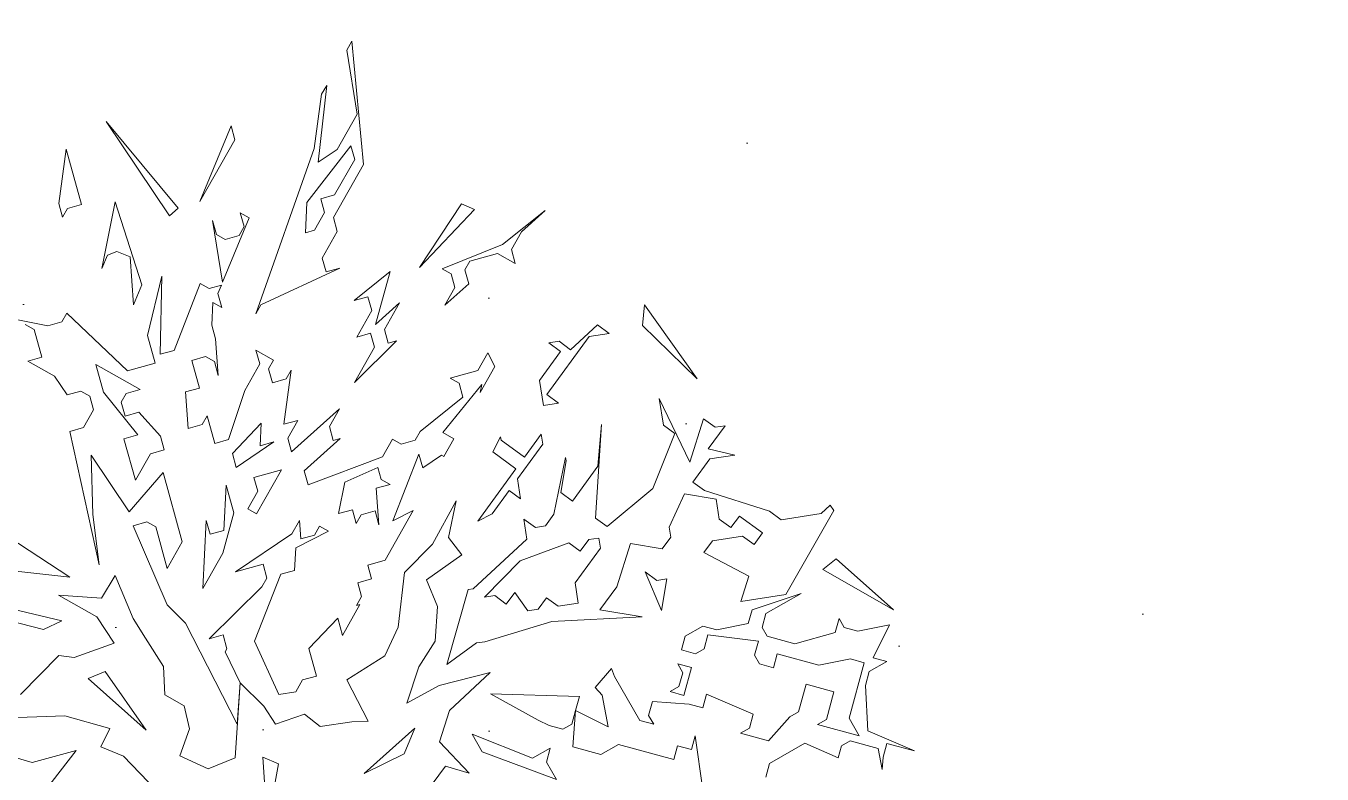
# Model space of a CAD drawing. Header units: millimetres. Extents: x -38151500 to -27467627, y -20617104 to -20349562.
# Drawn here: x -32392596 to -32391541, y -20489927 to -20489318 of the extents above; entities that cross this region are included whole.
import ezdxf

# ---------------------------------------------------------------- set-up
doc = ezdxf.new("R2010")
doc.units = ezdxf.units.MM
doc.header["$MEASUREMENT"] = 0
doc.layers.add('Новый_ГП_озеленение_газон_Ном._пера__74', color=74, linetype='Continuous', lineweight=20)
doc.layers.add('Новый_ГП_озеленение_кустарники_Ном._пера__10', color=7, linetype='Continuous', lineweight=5, true_color=0x616d3a)
pattern_1 = [(37.5, (5709271.23, 0), (-24.0004694, 734.119856), [0, -579.12, 0, -647.7, 0, -619.125]), (7.5, (5709271.2, 0), (674.284925, 1075.23765), [0, -312.42, 0, -521.97, 0, -200.025]), (327.5, (5708802.6, 0), (1186.488555, 2.155777), [0, -190.5, 0, -685.8, 0, -895.35]), (317.5, (5708802.6, 0), (1145.334679, 334.393985), [0, -95.25, 0, -449.58, 0, -514.35])]

msp = doc.modelspace()

# ---------------------------------------------------------------- hatches: boundary and pattern name
at = {"layer": 'Новый_ГП_озеленение_газон_Ном._пера__74', "linetype": 'Continuous', "lineweight": 20}
h = msp.add_hatch(dxfattribs=at)
h.set_pattern_fill('AR_SAND_0005', color=74, style=0, pattern_type=2)
h.set_pattern_definition(pattern_1)
h.paths.add_polyline_path([(-32398350.35, -20497367.72), (-32396559.02, -20498487.23), (-32385931.21, -20481480.46), (-32389482.56, -20479260.77), (-32391580.09, -20482659.05), (-32389868.85, -20483779.86)])
h = msp.add_hatch(dxfattribs=at)
h.set_pattern_fill('AR_SAND_0005', color=74, style=0, pattern_type=2)
h.set_pattern_definition(pattern_1)
h.paths.add_polyline_path([(-32399843.27, -20499759.47), (-32400546.81, -20500886.58), (-32376306.25, -20516314.19), (-32376128.16, -20516022.78), (-32367023.74, -20503608.39), (-32369114.56, -20502301.71, -0.3182453), (-32373938.91, -20505219.97, -0.0136448), (-32376453.02, -20505175.46, 0.258872), (-32380779.38, -20507125.97, -0.3493763), (-32386844.9, -20507972.13, -0.1724048), (-32392006.42, -20500598.54, -0.0780291), (-32392242.85, -20497436.84, -0.2668386), (-32389829.69, -20493744.62, -0.0041241), (-32387722.3, -20492991.46, 0.3045295), (-32386935.14, -20491985.23, -0.0082483), (-32387037.3, -20491100.93), (-32389717.06, -20489426.28), (-32395713.89, -20499021.83), (-32394834.76, -20499571.23), (-32396318.37, -20501945.51)])

# ---------------------------------------------------------------- linework, layer by layer
at = {"layer": 'Новый_ГП_озеленение_кустарники_Ном._пера__10', "color": 77, "lineweight": 5, "true_color": 0x616d3a}
for p, q in [((-32392330.4, -20489330.24), (-32392334.48, -20489337.43)), ((-32392334.48, -20489337.43), (-32392326.07, -20489389.73)), ((-32392320.78, -20489430.75), (-32392330.4, -20489330.24)), ((-32392357.72, -20489428.84), (-32392350.78, -20489366.23)), ((-32392350.78, -20489366.23), (-32392354.86, -20489373.43)), ((-32392354.86, -20489373.43), (-32392360.84, -20489417.57)), ((-32392326.07, -20489389.73), (-32392342.37, -20489418.52)), ((-32392471.56, -20489466.15), (-32392530.28, -20489395.75)), ((-32392530.28, -20489395.75), (-32392478.68, -20489472.5)), ((-32392428.56, -20489399.24), (-32392453.97, -20489460.9)), ((-32392425.44, -20489410.51), (-32392428.56, -20489399.24)), ((-32392453.97, -20489460.9), (-32392425.44, -20489410.51)), ((-32392562.9, -20489418.23), (-32392568.88, -20489462.38)), ((-32392550.41, -20489463.33), (-32392562.9, -20489418.23)), ((-32392360.84, -20489417.57), (-32392408.54, -20489552.17)), ((-32392366.83, -20489461.71), (-32392331.1, -20489415.4)), ((-32392342.37, -20489418.52), (-32392357.72, -20489428.84)), ((-32392331.1, -20489415.4), (-32392327.97, -20489426.67)), ((-32392345.23, -20489473.94), (-32392320.78, -20489430.75)), ((-32392327.97, -20489426.67), (-32392344.28, -20489455.47)), ((-32392344.28, -20489455.47), (-32392355.55, -20489458.59)), ((-32392568.88, -20489462.38), (-32392565.76, -20489473.65)), ((-32392565.76, -20489473.65), (-32392561.68, -20489466.45)), ((-32392561.68, -20489466.45), (-32392550.41, -20489463.33)), ((-32392533.71, -20489515.37), (-32392523.05, -20489461.01)), ((-32392523.05, -20489461.01), (-32392501.26, -20489528.74)), ((-32392478.68, -20489472.5), (-32392471.56, -20489466.15)), ((-32392368.1, -20489486.34), (-32392366.83, -20489461.71)), ((-32392355.55, -20489458.59), (-32392352.43, -20489469.86)), ((-32392241.06, -20489462.63), (-32392275.23, -20489514.58)), ((-32392230.52, -20489467.33), (-32392241.06, -20489462.63)), ((-32392440.53, -20489487.53), (-32392443.65, -20489476.25)), ((-32392443.65, -20489476.25), (-32392435.55, -20489526.61)), ((-32392435.55, -20489526.61), (-32392413.9, -20489474.08)), ((-32392413.9, -20489474.08), (-32392421.1, -20489470.01)), ((-32392421.1, -20489470.01), (-32392417.98, -20489481.28)), ((-32392352.43, -20489469.86), (-32392360.58, -20489484.26)), ((-32392342.11, -20489485.21), (-32392345.23, -20489473.94)), ((-32392275.23, -20489514.58), (-32392230.52, -20489467.33)), ((-32392172.81, -20489468.01), (-32392207.58, -20489495.85)), ((-32392192.23, -20489485.53), (-32392172.81, -20489468.01)), ((-32392433.33, -20489491.6), (-32392440.53, -20489487.53)), ((-32392417.98, -20489481.28), (-32392422.06, -20489488.48)), ((-32392360.58, -20489484.26), (-32392368.1, -20489486.34)), ((-32392354.34, -20489506.81), (-32392342.11, -20489485.21)), ((-32392200.39, -20489499.93), (-32392192.23, -20489485.53)), ((-32392422.06, -20489488.48), (-32392433.33, -20489491.6)), ((-32392207.58, -20489495.85), (-32392256.76, -20489515.54)), ((-32392529.25, -20489504.55), (-32392533.71, -20489515.37)), ((-32392521.61, -20489501.37), (-32392529.25, -20489504.55)), ((-32392510.8, -20489505.83), (-32392521.61, -20489501.37)), ((-32392507.95, -20489544.97), (-32392510.8, -20489505.83)), ((-32392351.22, -20489518.08), (-32392354.34, -20489506.81)), ((-32392238.28, -20489516.49), (-32392234.21, -20489509.29)), ((-32392234.21, -20489509.29), (-32392211.66, -20489503.05)), ((-32392211.66, -20489503.05), (-32392197.26, -20489511.2)), ((-32392197.26, -20489511.2), (-32392200.39, -20489499.93)), ((-32392404.46, -20489544.97), (-32392339.94, -20489514.96)), ((-32392339.94, -20489514.96), (-32392351.22, -20489518.08)), ((-32392299.05, -20489517.91), (-32392328.48, -20489541.47)), ((-32392310.96, -20489560.89), (-32392299.05, -20489517.91)), ((-32392256.76, -20489515.54), (-32392249.56, -20489519.61)), ((-32392249.56, -20489519.61), (-32392246.44, -20489530.89)), ((-32392235.16, -20489527.76), (-32392238.28, -20489516.49)), ((-32392501.26, -20489528.74), (-32392507.95, -20489544.97)), ((-32392484.96, -20489521.47), (-32392496.64, -20489569.83)), ((-32392486.32, -20489585.18), (-32392484.96, -20489521.47)), ((-32392453.71, -20489527.59), (-32392475.04, -20489582.06)), ((-32392446.51, -20489531.67), (-32392453.71, -20489527.59)), ((-32392436.49, -20489528.89), (-32392446.51, -20489531.67)), ((-32392439.31, -20489535.75), (-32392436.49, -20489528.89)), ((-32392254.59, -20489545.28), (-32392235.16, -20489527.76)), ((-32392436.19, -20489547.02), (-32392439.31, -20489535.75)), ((-32392328.48, -20489541.47), (-32392317.2, -20489538.35)), ((-32392317.2, -20489538.35), (-32392314.08, -20489549.62)), ((-32392246.44, -20489530.89), (-32392254.59, -20489545.28)), ((-32392444.34, -20489561.42), (-32392443.39, -20489542.94)), ((-32392443.39, -20489542.94), (-32392436.19, -20489547.02)), ((-32392408.54, -20489552.17), (-32392404.46, -20489544.97)), ((-32392314.08, -20489549.62), (-32392326.31, -20489571.21)), ((-32392291.53, -20489543.38), (-32392310.96, -20489560.89)), ((-32392303.76, -20489564.97), (-32392291.53, -20489543.38)), ((-32392093.66, -20489561.83), (-32392092.15, -20489544.84)), ((-32392092.15, -20489544.84), (-32392049.18, -20489605.08)), ((-32392577.73, -20489561.94), (-32392603.4, -20489556.91)), ((-32392596.2, -20489560.98), (-32392589, -20489565.06)), ((-32392566.45, -20489558.82), (-32392577.73, -20489561.94)), ((-32392562.38, -20489551.62), (-32392566.45, -20489558.82)), ((-32392512.94, -20489598.62), (-32392562.38, -20489551.62)), ((-32392441.22, -20489572.69), (-32392444.34, -20489561.42)), ((-32392152.21, -20489581.53), (-32392130.27, -20489561.34)), ((-32392130.27, -20489561.34), (-32392120.81, -20489568.23)), ((-32392049.18, -20489605.08), (-32392093.66, -20489561.83)), ((-32392589, -20489565.06), (-32392582.76, -20489587.61)), ((-32392496.64, -20489569.83), (-32392490.39, -20489592.38)), ((-32392326.31, -20489571.21), (-32392315.04, -20489568.09)), ((-32392315.04, -20489568.09), (-32392311.91, -20489579.37)), ((-32392300.64, -20489576.24), (-32392303.76, -20489564.97)), ((-32392137.16, -20489570.79), (-32392171.59, -20489618.07)), ((-32392120.81, -20489568.23), (-32392137.16, -20489570.79)), ((-32392475.04, -20489582.06), (-32392486.32, -20489585.18)), ((-32392439.05, -20489602.44), (-32392441.22, -20489572.69)), ((-32392393.95, -20489589.95), (-32392408.35, -20489581.8)), ((-32392408.35, -20489581.8), (-32392405.23, -20489593.07)), ((-32392328.22, -20489608.16), (-32392293.87, -20489574.37)), ((-32392311.91, -20489579.37), (-32392328.22, -20489608.16)), ((-32392293.87, -20489574.37), (-32392300.64, -20489576.24)), ((-32392177.61, -20489606.46), (-32392160.39, -20489582.82)), ((-32392169.84, -20489575.93), (-32392161.67, -20489574.65)), ((-32392160.39, -20489582.82), (-32392169.84, -20489575.93)), ((-32392161.67, -20489574.65), (-32392152.21, -20489581.53)), ((-32392582.76, -20489587.61), (-32392594.03, -20489590.73)), ((-32392594.03, -20489590.73), (-32392572.44, -20489602.96)), ((-32392532.37, -20489616.14), (-32392538.61, -20489593.59)), ((-32392538.61, -20489593.59), (-32392502.62, -20489613.97)), ((-32392490.39, -20489592.38), (-32392512.94, -20489598.62)), ((-32392460.65, -20489590.21), (-32392449.37, -20489587.09)), ((-32392454.4, -20489612.76), (-32392460.65, -20489590.21)), ((-32392449.37, -20489587.09), (-32392442.17, -20489591.16)), ((-32392442.17, -20489591.16), (-32392439.05, -20489602.44)), ((-32392405.23, -20489593.07), (-32392417.46, -20489614.66)), ((-32392398.03, -20489597.15), (-32392393.95, -20489589.95)), ((-32392219.55, -20489584.14), (-32392227.7, -20489598.53)), ((-32392213.95, -20489595.23), (-32392219.55, -20489584.14)), ((-32392572.44, -20489602.96), (-32392562.11, -20489618.31)), ((-32392394.91, -20489608.42), (-32392398.03, -20489597.15)), ((-32392385.54, -20489642.24), (-32392379.56, -20489598.1)), ((-32392379.56, -20489598.1), (-32392383.63, -20489605.3)), ((-32392227.7, -20489598.53), (-32392250.25, -20489604.78)), ((-32392225.84, -20489616.22), (-32392213.95, -20489595.23)), ((-32392502.62, -20489613.97), (-32392513.9, -20489617.09)), ((-32392465.68, -20489615.88), (-32392454.4, -20489612.76)), ((-32392417.46, -20489614.66), (-32392430.64, -20489654.73)), ((-32392383.63, -20489605.3), (-32392394.91, -20489608.42)), ((-32392256.23, -20489648.92), (-32392224.58, -20489609.81)), ((-32392250.25, -20489604.78), (-32392243.05, -20489608.85)), ((-32392243.05, -20489608.85), (-32392239.93, -20489620.13)), ((-32392224.58, -20489609.81), (-32392225.84, -20489616.22)), ((-32392174.4, -20489626.89), (-32392177.61, -20489606.46)), ((-32392562.11, -20489618.31), (-32392550.84, -20489615.19)), ((-32392550.84, -20489615.19), (-32392543.64, -20489619.26)), ((-32392543.64, -20489619.26), (-32392540.52, -20489630.54)), ((-32392504.53, -20489650.92), (-32392532.37, -20489616.14)), ((-32392513.9, -20489617.09), (-32392517.97, -20489624.29)), ((-32392517.97, -20489624.29), (-32392514.85, -20489635.57)), ((-32392463.51, -20489645.63), (-32392465.68, -20489615.88)), ((-32392239.93, -20489620.13), (-32392274.71, -20489647.97)), ((-32392162.14, -20489624.96), (-32392174.4, -20489626.89)), ((-32392171.59, -20489618.07), (-32392162.14, -20489624.96)), ((-32392076.74, -20489642.91), (-32392080.16, -20489621.11)), ((-32392080.16, -20489621.11), (-32392055.26, -20489673.03)), ((-32392540.52, -20489630.54), (-32392548.67, -20489644.93)), ((-32392514.85, -20489635.57), (-32392503.58, -20489632.44)), ((-32392503.58, -20489632.44), (-32392486.06, -20489651.87)), ((-32392448.16, -20489635.31), (-32392452.23, -20489642.5)), ((-32392441.91, -20489657.85), (-32392448.16, -20489635.31)), ((-32392340.45, -20489629.75), (-32392379.3, -20489664.79)), ((-32392348.6, -20489644.15), (-32392340.45, -20489629.75)), ((-32392548.67, -20489644.93), (-32392559.95, -20489648.06)), ((-32392452.23, -20489642.5), (-32392463.51, -20489645.63)), ((-32392427.52, -20489666.01), (-32392404.01, -20489641.29)), ((-32392404.01, -20489641.29), (-32392404.97, -20489659.76)), ((-32392374.27, -20489639.12), (-32392385.54, -20489642.24)), ((-32392382.42, -20489653.52), (-32392374.27, -20489639.12)), ((-32392345.47, -20489655.42), (-32392348.6, -20489644.15)), ((-32392127.05, -20489642.44), (-32392131.84, -20489718.55)), ((-32392130.09, -20489676.41), (-32392127.05, -20489642.44)), ((-32392067.28, -20489649.79), (-32392076.74, -20489642.91)), ((-32392055.26, -20489673.03), (-32392044.05, -20489637.77)), ((-32392044.05, -20489637.77), (-32392034.59, -20489644.66)), ((-32392026.42, -20489643.37), (-32392040.2, -20489662.29)), ((-32392034.59, -20489644.66), (-32392026.42, -20489643.37)), ((-32392559.95, -20489648.06), (-32392535.92, -20489756.72)), ((-32392515.8, -20489654.04), (-32392504.53, -20489650.92)), ((-32392506.44, -20489687.86), (-32392515.8, -20489654.04)), ((-32392486.06, -20489651.87), (-32392482.93, -20489663.14)), ((-32392430.64, -20489654.73), (-32392441.91, -20489657.85)), ((-32392393.69, -20489656.64), (-32392424.39, -20489677.28)), ((-32392404.97, -20489659.76), (-32392393.69, -20489656.64)), ((-32392379.3, -20489664.79), (-32392382.42, -20489653.52)), ((-32392368.98, -20489680.14), (-32392339.84, -20489653.86)), ((-32392339.84, -20489653.86), (-32392345.47, -20489655.42)), ((-32392297.26, -20489654.21), (-32392305.41, -20489668.61)), ((-32392290.06, -20489658.29), (-32392297.26, -20489654.21)), ((-32392278.78, -20489655.16), (-32392290.06, -20489658.29)), ((-32392274.71, -20489647.97), (-32392278.78, -20489655.16)), ((-32392247.24, -20489654.01), (-32392256.23, -20489648.92)), ((-32392255.39, -20489668.41), (-32392247.24, -20489654.01)), ((-32392215.66, -20489664.74), (-32392209.2, -20489652.56)), ((-32392209.2, -20489652.56), (-32392208.77, -20489655.28)), ((-32392208.77, -20489655.28), (-32392189.86, -20489669.06)), ((-32392189.86, -20489669.06), (-32392176.08, -20489650.14)), ((-32392176.08, -20489650.14), (-32392174.8, -20489658.32)), ((-32392085.38, -20489694.51), (-32392067.28, -20489649.79)), ((-32392541.21, -20489715.7), (-32392542.43, -20489667.48)), ((-32392542.43, -20489667.48), (-32392511.47, -20489713.53)), ((-32392494.21, -20489666.27), (-32392506.44, -20489687.86)), ((-32392482.93, -20489663.14), (-32392494.21, -20489666.27)), ((-32392424.39, -20489677.28), (-32392427.52, -20489666.01)), ((-32392296.99, -20489720.9), (-32392275.66, -20489666.44)), ((-32392275.66, -20489666.44), (-32392272.54, -20489677.71)), ((-32392272.54, -20489677.71), (-32392257.19, -20489667.39)), ((-32392257.19, -20489667.39), (-32392255.39, -20489668.41)), ((-32392196.75, -20489678.51), (-32392215.66, -20489664.74)), ((-32392174.8, -20489658.32), (-32392195.46, -20489686.68)), ((-32392040.2, -20489662.29), (-32392018.48, -20489667.25)), ((-32392018.48, -20489667.25), (-32392038.91, -20489670.46)), ((-32392305.41, -20489668.61), (-32392365.85, -20489691.42)), ((-32392336.11, -20489689.25), (-32392309.04, -20489677.42)), ((-32392309.04, -20489677.42), (-32392306.36, -20489687.08)), ((-32392165.81, -20489715.52), (-32392156.31, -20489669.37)), ((-32392155.89, -20489672.09), (-32392160.21, -20489697.89)), ((-32392156.31, -20489669.37), (-32392155.89, -20489672.09)), ((-32392150.75, -20489704.78), (-32392130.09, -20489676.41)), ((-32392038.91, -20489670.46), (-32392052.69, -20489689.37)), ((-32392511.47, -20489713.53), (-32392483.89, -20489681.62)), ((-32392483.89, -20489681.62), (-32392468.28, -20489737.99)), ((-32392410, -20489685.43), (-32392387.45, -20489679.19)), ((-32392406.88, -20489696.71), (-32392410, -20489685.43)), ((-32392387.45, -20489679.19), (-32392407.83, -20489715.18)), ((-32392365.85, -20489691.42), (-32392368.98, -20489680.14)), ((-32392306.36, -20489687.08), (-32392299.16, -20489691.16)), ((-32392227.74, -20489721.06), (-32392196.75, -20489678.51)), ((-32392195.46, -20489686.68), (-32392192.89, -20489703.03)), ((-32392434.45, -20489728.62), (-32392432.55, -20489691.68)), ((-32392432.55, -20489691.68), (-32392426.3, -20489714.23)), ((-32392415.03, -20489711.1), (-32392406.88, -20489696.71)), ((-32392341.14, -20489714.92), (-32392336.11, -20489689.25)), ((-32392299.16, -20489691.16), (-32392310.44, -20489694.28)), ((-32392310.44, -20489694.28), (-32392308.27, -20489724.02)), ((-32392202.35, -20489696.14), (-32392216.13, -20489715.05)), ((-32392192.89, -20489703.03), (-32392202.35, -20489696.14)), ((-32392160.21, -20489697.89), (-32392150.75, -20489704.78)), ((-32392122.38, -20489725.44), (-32392085.38, -20489694.51)), ((-32392059.58, -20489698.82), (-32392072.07, -20489725.91)), ((-32392033.78, -20489703.14), (-32392059.58, -20489698.82)), ((-32392052.69, -20489689.37), (-32392043.23, -20489696.26)), ((-32392043.23, -20489696.26), (-32391990.35, -20489713.07)), ((-32392264.72, -20489739.74), (-32392245.37, -20489704.46)), ((-32392245.37, -20489704.46), (-32392251.67, -20489734.31)), ((-32392031.21, -20489719.49), (-32392033.78, -20489703.14)), ((-32391948.2, -20489714.82), (-32391940.83, -20489708.04)), ((-32391940.83, -20489708.04), (-32391937.9, -20489712.4)), ((-32392535.92, -20489756.72), (-32392541.21, -20489715.7)), ((-32392426.3, -20489714.23), (-32392435.41, -20489747.09)), ((-32392407.83, -20489715.18), (-32392415.03, -20489711.1)), ((-32392329.86, -20489711.8), (-32392341.14, -20489714.92)), ((-32392326.74, -20489723.07), (-32392329.86, -20489711.8)), ((-32392322.67, -20489715.87), (-32392326.74, -20489723.07)), ((-32392311.39, -20489712.75), (-32392322.67, -20489715.87)), ((-32392308.27, -20489724.02), (-32392311.39, -20489712.75)), ((-32392303.28, -20489752.99), (-32392280.35, -20489712.5)), ((-32392280.35, -20489712.5), (-32392296.99, -20489720.9)), ((-32392216.13, -20489715.05), (-32392227.74, -20489721.06)), ((-32392187.76, -20489735.71), (-32392190.33, -20489719.37)), ((-32392190.33, -20489719.37), (-32392180.87, -20489726.26)), ((-32392172.7, -20489724.97), (-32392165.81, -20489715.52)), ((-32392131.84, -20489718.55), (-32392122.38, -20489725.44)), ((-32392021.75, -20489726.38), (-32392031.21, -20489719.49)), ((-32392014.86, -20489716.92), (-32392021.75, -20489726.38)), ((-32391995.95, -20489730.7), (-32392014.86, -20489716.92)), ((-32391990.35, -20489713.07), (-32391980.89, -20489719.96)), ((-32391980.89, -20489719.96), (-32391948.2, -20489714.82)), ((-32391937.9, -20489712.4), (-32391976.92, -20489780.74)), ((-32392559.88, -20489766.67), (-32392620.42, -20489727.09)), ((-32392497.07, -20489721.68), (-32392508.34, -20489724.81)), ((-32392508.34, -20489724.81), (-32392480.66, -20489789.17)), ((-32392489.87, -20489725.76), (-32392497.07, -20489721.68)), ((-32392480.5, -20489759.58), (-32392489.87, -20489725.76)), ((-32392451.71, -20489775.89), (-32392448.85, -20489720.47)), ((-32392448.85, -20489720.47), (-32392445.73, -20489731.74)), ((-32392445.73, -20489731.74), (-32392434.45, -20489728.62)), ((-32392379.04, -20489731.48), (-32392372.92, -20489720.69)), ((-32392349.29, -20489729.31), (-32392375.91, -20489742.76)), ((-32392372.92, -20489720.69), (-32392371.84, -20489735.56)), ((-32392360.56, -20489732.44), (-32392356.49, -20489725.24)), ((-32392356.49, -20489725.24), (-32392349.29, -20489729.31)), ((-32392180.87, -20489726.26), (-32392172.7, -20489724.97)), ((-32392072.07, -20489725.91), (-32392070.78, -20489734.08)), ((-32392002.84, -20489740.15), (-32391995.95, -20489730.7)), ((-32392468.28, -20489737.99), (-32392480.5, -20489759.58)), ((-32392425.09, -20489762.44), (-32392379.04, -20489731.48)), ((-32392371.84, -20489735.56), (-32392360.56, -20489732.44)), ((-32392287.45, -20489762.81), (-32392264.72, -20489739.74)), ((-32392251.67, -20489734.31), (-32392240.68, -20489748.45)), ((-32392231.65, -20489776.11), (-32392187.76, -20489735.71)), ((-32392153.79, -20489738.75), (-32392193.36, -20489753.34)), ((-32392144.33, -20489745.64), (-32392153.79, -20489738.75)), ((-32392137.44, -20489736.18), (-32392144.33, -20489745.64)), ((-32392129.27, -20489734.9), (-32392137.44, -20489736.18)), ((-32392127.99, -20489743.07), (-32392129.27, -20489734.9)), ((-32392103.47, -20489739.22), (-32392114.68, -20489774.47)), ((-32392077.67, -20489743.54), (-32392103.47, -20489739.22)), ((-32392070.78, -20489734.08), (-32392077.67, -20489743.54)), ((-32392043.7, -20489746.57), (-32392036.81, -20489737.12)), ((-32392036.81, -20489737.12), (-32392012.3, -20489733.26)), ((-32392012.3, -20489733.26), (-32392002.84, -20489740.15)), ((-32392435.41, -20489747.09), (-32392451.71, -20489775.89)), ((-32392375.91, -20489742.76), (-32392376.87, -20489761.23)), ((-32392240.68, -20489748.45), (-32392269.56, -20489768.98)), ((-32392148.65, -20489771.44), (-32392127.99, -20489743.07)), ((-32392007.16, -20489765.95), (-32392043.7, -20489746.57)), ((-32391947.01, -20489760.46), (-32391936.08, -20489751.72)), ((-32391936.08, -20489751.72), (-32391889.54, -20489793.24)), ((-32392603.86, -20489761.96), (-32392559.88, -20489766.67)), ((-32392402.54, -20489756.2), (-32392425.09, -20489762.44)), ((-32392399.42, -20489767.47), (-32392402.54, -20489756.2)), ((-32392376.87, -20489761.23), (-32392388.14, -20489764.35)), ((-32392317.37, -20489756.89), (-32392303.28, -20489752.99)), ((-32392314.25, -20489768.17), (-32392317.37, -20489756.89)), ((-32392193.36, -20489753.34), (-32392222.2, -20489782.99)), ((-32392091.45, -20489762.45), (-32392081.99, -20489769.34)), ((-32392078.14, -20489793.85), (-32392091.45, -20489762.45)), ((-32391889.54, -20489793.24), (-32391947.01, -20489760.46)), ((-32392533.97, -20489783.74), (-32392522.85, -20489765.5)), ((-32392522.85, -20489765.5), (-32392508.36, -20489800.31)), ((-32392388.14, -20489764.35), (-32392409.48, -20489818.82)), ((-32392403.49, -20489774.67), (-32392399.42, -20489767.47)), ((-32392325.53, -20489771.29), (-32392314.25, -20489768.17)), ((-32392322.4, -20489782.56), (-32392325.53, -20489771.29)), ((-32392292.66, -20489807.52), (-32392287.45, -20489762.81)), ((-32392269.56, -20489768.98), (-32392260.51, -20489790.74)), ((-32392146.08, -20489787.78), (-32392148.65, -20489771.44)), ((-32392081.99, -20489769.34), (-32392073.82, -20489768.05)), ((-32392073.82, -20489768.05), (-32392078.14, -20489793.85)), ((-32392013.7, -20489786.52), (-32392007.16, -20489765.95)), ((-32392537.84, -20489798.97), (-32392569.01, -20489781.31)), ((-32392569.01, -20489781.31), (-32392533.97, -20489783.74)), ((-32392446.42, -20489816.91), (-32392403.49, -20489774.67)), ((-32392326.48, -20489789.76), (-32392322.4, -20489782.56)), ((-32392252.94, -20489837.9), (-32392235.74, -20489776.75)), ((-32392235.74, -20489776.75), (-32392231.65, -20489776.11)), ((-32392222.2, -20489782.99), (-32392214.02, -20489781.71)), ((-32392214.02, -20489781.71), (-32392204.57, -20489788.6)), ((-32392204.57, -20489788.6), (-32392197.68, -20489779.14)), ((-32392197.68, -20489779.14), (-32392186.94, -20489794.2)), ((-32392178.77, -20489792.92), (-32392171.88, -20489783.46)), ((-32392171.88, -20489783.46), (-32392162.42, -20489790.35)), ((-32392114.68, -20489774.47), (-32392128.45, -20489793.38)), ((-32391976.92, -20489780.74), (-32392013.7, -20489786.52)), ((-32392004.5, -20489793.25), (-32391964.47, -20489779.94)), ((-32391964.47, -20489779.94), (-32391993.21, -20489796.33)), ((-32392643.97, -20489793.21), (-32392581.39, -20489809.29)), ((-32392566.45, -20489802.19), (-32392618, -20489790.04)), ((-32392480.66, -20489789.17), (-32392465.64, -20489804.21)), ((-32392337.93, -20489814.18), (-32392323.66, -20489788.98)), ((-32392323.66, -20489788.98), (-32392326.48, -20489789.76)), ((-32392260.51, -20489790.74), (-32392262.45, -20489818.77)), ((-32392186.94, -20489794.2), (-32392178.77, -20489792.92)), ((-32392162.42, -20489790.35), (-32392146.08, -20489787.78)), ((-32392128.45, -20489793.38), (-32392094.05, -20489799.14)), ((-32392007.59, -20489804.53), (-32392004.5, -20489793.25)), ((-32392581.39, -20489809.29), (-32392566.45, -20489802.19)), ((-32392523.83, -20489820.36), (-32392537.84, -20489798.97)), ((-32392508.36, -20489800.31), (-32392498.21, -20489816.51)), ((-32392465.64, -20489804.21), (-32392423.52, -20489886.47)), ((-32392365.33, -20489824.8), (-32392341.83, -20489800.08)), ((-32392341.83, -20489800.08), (-32392337.93, -20489814.18)), ((-32392167.38, -20489802.79), (-32392222.08, -20489819.26)), ((-32392094.05, -20489799.14), (-32392167.38, -20489802.79)), ((-32392033.24, -20489809.64), (-32392007.59, -20489804.53)), ((-32391993.21, -20489796.33), (-32391996.3, -20489807.62)), ((-32391936.8, -20489811.77), (-32391933.71, -20489800.49)), ((-32391933.71, -20489800.49), (-32391929.61, -20489807.67)), ((-32392435.15, -20489813.79), (-32392446.42, -20489816.91)), ((-32392432.02, -20489825.06), (-32392435.15, -20489813.79)), ((-32392303.42, -20489830.72), (-32392292.66, -20489807.52)), ((-32392061.98, -20489826.03), (-32392058.9, -20489814.75)), ((-32392058.9, -20489814.75), (-32392044.52, -20489806.55)), ((-32392044.52, -20489806.55), (-32392033.24, -20489809.64)), ((-32392040.43, -20489813.74), (-32392043.51, -20489825.02)), ((-32391999.39, -20489818.9), (-32392040.43, -20489813.74)), ((-32391996.3, -20489807.62), (-32391992.2, -20489814.8)), ((-32391992.2, -20489814.8), (-32391969.64, -20489820.98)), ((-32391969.64, -20489820.98), (-32391936.8, -20489811.77)), ((-32391929.61, -20489807.67), (-32391918.33, -20489810.76)), ((-32391918.33, -20489810.76), (-32391892.67, -20489805.65)), ((-32391892.67, -20489805.65), (-32391906.03, -20489832.32)), ((-32392556.34, -20489832.19), (-32392523.83, -20489820.36)), ((-32392498.21, -20489816.51), (-32392483.6, -20489839.35)), ((-32392433.38, -20489827.46), (-32392432.02, -20489825.06)), ((-32392409.48, -20489818.82), (-32392389.82, -20489862.24)), ((-32392359.09, -20489847.35), (-32392365.33, -20489824.8)), ((-32392262.45, -20489818.77), (-32392275.88, -20489839.67)), ((-32392228.89, -20489820.33), (-32392252.94, -20489837.9)), ((-32392222.08, -20489819.26), (-32392228.89, -20489820.33)), ((-32392043.51, -20489825.02), (-32392050.7, -20489829.12)), ((-32392002.48, -20489830.19), (-32391999.39, -20489818.9)), ((-32392599.98, -20489862.27), (-32392568.91, -20489830.62)), ((-32392568.91, -20489830.62), (-32392556.34, -20489832.19)), ((-32392421.21, -20489852.65), (-32392433.38, -20489827.46)), ((-32392334.37, -20489850.4), (-32392303.42, -20489830.72)), ((-32392050.7, -20489829.12), (-32392061.98, -20489826.03)), ((-32391998.38, -20489837.37), (-32392002.48, -20489830.19)), ((-32391984.01, -20489829.18), (-32391987.1, -20489840.46)), ((-32391950.16, -20489838.44), (-32391984.01, -20489829.18)), ((-32391924.5, -20489833.33), (-32391950.16, -20489838.44)), ((-32391913.22, -20489836.42), (-32391924.5, -20489833.33)), ((-32391894.75, -20489835.41), (-32391909.12, -20489843.6)), ((-32391906.03, -20489832.32), (-32391894.75, -20489835.41)), ((-32392544.8, -20489849.13), (-32392531.1, -20489843.43)), ((-32392531.1, -20489843.43), (-32392497.81, -20489891.2)), ((-32392483.6, -20489839.35), (-32392482.4, -20489862.67)), ((-32392275.88, -20489839.67), (-32392285.67, -20489869.27)), ((-32392259.33, -20489854.9), (-32392217.75, -20489844.4)), ((-32392217.75, -20489844.4), (-32392250.87, -20489875.21)), ((-32392132.35, -20489856.64), (-32392118.86, -20489840.98)), ((-32392118.86, -20489840.98), (-32392116.38, -20489847.53)), ((-32392060.97, -20489844.5), (-32392065.07, -20489837.32)), ((-32392065.07, -20489837.32), (-32392053.79, -20489840.4)), ((-32392064.06, -20489855.78), (-32392060.97, -20489844.5)), ((-32392053.79, -20489840.4), (-32392059.96, -20489862.97)), ((-32391987.1, -20489840.46), (-32391998.38, -20489837.37)), ((-32391925.57, -20489881.55), (-32391913.22, -20489836.42)), ((-32391909.12, -20489843.6), (-32391912.21, -20489854.89)), ((-32392497.81, -20489891.2), (-32392544.8, -20489849.13)), ((-32392425.38, -20489913.81), (-32392421.21, -20489852.65)), ((-32392423.52, -20489886.47), (-32392421.21, -20489852.65)), ((-32392421.21, -20489852.65), (-32392402.04, -20489871.77)), ((-32392375.8, -20489860.07), (-32392370.36, -20489850.47)), ((-32392370.36, -20489850.47), (-32392359.09, -20489847.35)), ((-32392316.98, -20489884), (-32392334.37, -20489850.4)), ((-32392285.67, -20489869.27), (-32392259.33, -20489854.9)), ((-32392126.65, -20489862.91), (-32392132.35, -20489856.64)), ((-32392116.38, -20489847.53), (-32392095.89, -20489883.46)), ((-32392071.25, -20489859.88), (-32392064.06, -20489855.78)), ((-32391966.61, -20489876.39), (-32391960.43, -20489853.82)), ((-32391960.43, -20489853.82), (-32391937.86, -20489860)), ((-32391912.21, -20489854.89), (-32391910.19, -20489891.83)), ((-32392482.4, -20489862.67), (-32392466.82, -20489871.5)), ((-32392389.82, -20489862.24), (-32392375.8, -20489860.07)), ((-32392178.66, -20489883.05), (-32392217.42, -20489861.74)), ((-32392217.42, -20489861.74), (-32392145.12, -20489863.92)), ((-32392145.12, -20489863.92), (-32392148.21, -20489875.21)), ((-32392121.55, -20489888.57), (-32392126.65, -20489862.91)), ((-32392059.96, -20489862.97), (-32392071.25, -20489859.88)), ((-32392044.58, -20489873.24), (-32392041.49, -20489861.96)), ((-32392041.49, -20489861.96), (-32392003.54, -20489878.41)), ((-32391937.86, -20489860), (-32391944.04, -20489882.56)), ((-32392466.82, -20489871.5), (-32392462.47, -20489890.11)), ((-32392402.04, -20489871.77), (-32392392.5, -20489886.51)), ((-32392392.5, -20489886.51), (-32392368.7, -20489878.3)), ((-32392368.7, -20489878.3), (-32392356.01, -20489888.34)), ((-32392250.87, -20489875.21), (-32392258.98, -20489900.7)), ((-32392148.21, -20489875.21), (-32392151.3, -20489886.49)), ((-32392150.29, -20489904.96), (-32392148.21, -20489875.21)), ((-32392148.21, -20489875.21), (-32392121.55, -20489888.57)), ((-32392088.71, -20489879.36), (-32392085.62, -20489868.08)), ((-32392085.62, -20489868.08), (-32392055.86, -20489870.16)), ((-32392055.86, -20489870.16), (-32392044.58, -20489873.24)), ((-32392003.54, -20489878.41), (-32392006.63, -20489889.69)), ((-32391973.79, -20489880.49), (-32391966.61, -20489876.39)), ((-32392563.85, -20489879.56), (-32392617.51, -20489881.47)), ((-32392527.24, -20489889.85), (-32392563.85, -20489879.56)), ((-32392356.01, -20489888.34), (-32392330.39, -20489884.48)), ((-32392330.39, -20489884.48), (-32392316.98, -20489884)), ((-32392169.77, -20489887.5), (-32392178.66, -20489883.05)), ((-32392158.49, -20489890.59), (-32392169.77, -20489887.5)), ((-32392151.3, -20489886.49), (-32392158.49, -20489890.59)), ((-32392095.89, -20489883.46), (-32392084.61, -20489886.55)), ((-32392084.61, -20489886.55), (-32392088.71, -20489879.36)), ((-32391991.25, -20489899.97), (-32391973.79, -20489880.49)), ((-32391944.04, -20489882.56), (-32391951.22, -20489886.66)), ((-32391951.22, -20489886.66), (-32391917.37, -20489895.92)), ((-32391917.37, -20489895.92), (-32391925.57, -20489881.55)), ((-32392651.76, -20489899.58), (-32392590.48, -20489917.6)), ((-32392534.62, -20489904.83), (-32392527.24, -20489889.85)), ((-32392462.47, -20489890.11), (-32392470.34, -20489912.1)), ((-32392279, -20489889.81), (-32392320.25, -20489926.67)), ((-32392287.57, -20489910.6), (-32392279, -20489889.81)), ((-32392224.17, -20489909), (-32392232.36, -20489894.63)), ((-32392232.36, -20489894.63), (-32392183.13, -20489914.17)), ((-32392050.76, -20489895.81), (-32392053.84, -20489907.1)), ((-32392044.64, -20489939.94), (-32392050.76, -20489895.81)), ((-32392006.63, -20489889.69), (-32392013.82, -20489893.79)), ((-32392013.82, -20489893.79), (-32391991.25, -20489899.97)), ((-32391910.19, -20489891.83), (-32391872.24, -20489908.27)), ((-32392554.66, -20489907.95), (-32392595.34, -20489960.39)), ((-32392590.48, -20489917.6), (-32392554.66, -20489907.95)), ((-32392516.13, -20489912.45), (-32392534.62, -20489904.83)), ((-32392258.98, -20489900.7), (-32392234.7, -20489926.33)), ((-32392163.65, -20489931.63), (-32392224.17, -20489909)), ((-32392183.13, -20489914.17), (-32392168.76, -20489905.97)), ((-32392168.76, -20489905.97), (-32392171.85, -20489917.26)), ((-32392127.72, -20489911.14), (-32392150.29, -20489904.96)), ((-32392113.35, -20489902.94), (-32392127.72, -20489911.14)), ((-32392068.22, -20489915.29), (-32392113.35, -20489902.94)), ((-32392065.13, -20489904.01), (-32392068.22, -20489915.29)), ((-32392053.84, -20489907.1), (-32392065.13, -20489904.01)), ((-32391961.5, -20489902.04), (-32391990.24, -20489918.44)), ((-32391934.39, -20489913.79), (-32391961.5, -20489902.04)), ((-32391931.74, -20489904.12), (-32391934.39, -20489913.79)), ((-32391924.56, -20489900.02), (-32391931.74, -20489904.12)), ((-32391901.99, -20489906.2), (-32391924.56, -20489900.02)), ((-32391898.58, -20489923.3), (-32391901.99, -20489906.2)), ((-32391894.8, -20489902.1), (-32391897.89, -20489913.38)), ((-32391872.24, -20489908.27), (-32391894.8, -20489902.1)), ((-32392489.2, -20489940.37), (-32392516.13, -20489912.45)), ((-32392470.34, -20489912.1), (-32392447.14, -20489922.87)), ((-32392447.14, -20489922.87), (-32392425.38, -20489913.81)), ((-32392398.89, -20489967.93), (-32392402.86, -20489913.31)), ((-32392402.86, -20489913.31), (-32392389.93, -20489918.65)), ((-32392389.93, -20489918.65), (-32392398.89, -20489967.93)), ((-32392320.25, -20489926.67), (-32392287.57, -20489910.6)), ((-32392254.03, -20489920.76), (-32392283.53, -20489960.27)), ((-32392234.7, -20489926.33), (-32392254.03, -20489920.76)), ((-32392171.85, -20489917.26), (-32392163.65, -20489931.63)), ((-32391990.24, -20489918.44), (-32391993.33, -20489929.72)), ((-32391897.89, -20489913.38), (-32391898.58, -20489923.3))]:
    msp.add_line(p, q, dxfattribs=at)

doc.saveas('drawing.dxf')
